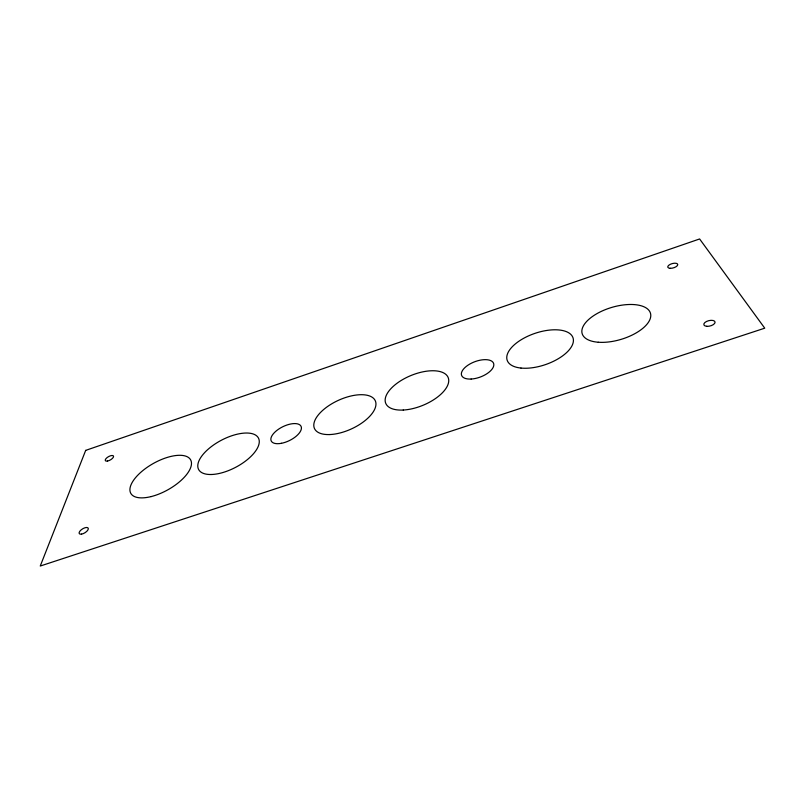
<?xml version="1.0" encoding="UTF-8"?>
<svg xmlns="http://www.w3.org/2000/svg" width="805" height="805" viewBox="0 0 805 805"><rect width="100%" height="100%" fill="white"/><g stroke="black" fill="none" stroke-linecap="round" stroke-linejoin="round"><path stroke-width="1.21" d="M85.692 450.377L40.25 566.036L764.75 328.178L699.615 238.964L85.692 450.377M81.536 534.138A5.243 2.284 -31.6 0 0 88.329 528.613A5.243 2.284 -31.6 0 0 81.275 529.771A5.243 2.284 -31.6 0 0 81.536 534.138M670.223 268.307A5.162 2.224 -15.7 0 0 677.76 264.654A5.162 2.224 -15.7 0 0 670.293 264.312A5.162 2.224 -15.7 0 0 670.223 268.307M107.508 461.064A4.679 1.892 -29.6 0 0 113.565 456.324A4.679 1.892 -29.6 0 0 107.115 457.572A4.679 1.892 -29.6 0 0 107.508 461.064M706.699 326.307A5.786 2.757 -14 0 0 715.082 322.191A5.786 2.757 -14 0 0 706.518 321.467A5.786 2.757 -14 0 0 706.699 326.307M211.041 474.507A33.79 15.305 -27.7 0 0 259.18 443.022A33.79 15.305 -27.7 0 0 215.368 443.766A33.79 15.305 -27.7 0 0 211.041 474.507M151.159 496.584A34.293 15.043 -29.3 0 0 190.815 460.229A34.293 15.043 -29.3 0 0 140.1 472.938A34.293 15.043 -29.3 0 0 151.159 496.584M281.539 443.283A16.603 7.668 -26.2 0 0 301.07 426.348A16.603 7.668 -26.2 0 0 275.843 431.269A16.603 7.668 -26.2 0 0 281.539 443.283M329.829 434.549A33.418 15.708 -24.6 0 0 375.955 403.758A33.418 15.708 -24.6 0 0 328.853 405.629A33.418 15.708 -24.6 0 0 329.829 434.549M403.235 410.037A33.78 16.06 -22.5 0 0 448.647 379.306A33.78 16.06 -22.5 0 0 398.918 381.932A33.78 16.06 -22.5 0 0 403.235 410.037M471.126 379.044A17.096 8.141 -20.7 0 0 493.727 363.82A17.096 8.141 -20.7 0 0 467.906 365.228A17.096 8.141 -20.7 0 0 471.126 379.044M520.976 368.056A34.776 16.482 -18.9 0 0 573.291 341.954A34.776 16.482 -18.9 0 0 525.957 337.104A34.776 16.482 -18.9 0 0 520.976 368.056M598.256 342.236A35.641 16.643 -16.7 0 0 650.772 315.952A35.641 16.643 -16.7 0 0 599.936 312.048A35.641 16.643 -16.7 0 0 598.256 342.236"/></g></svg>
